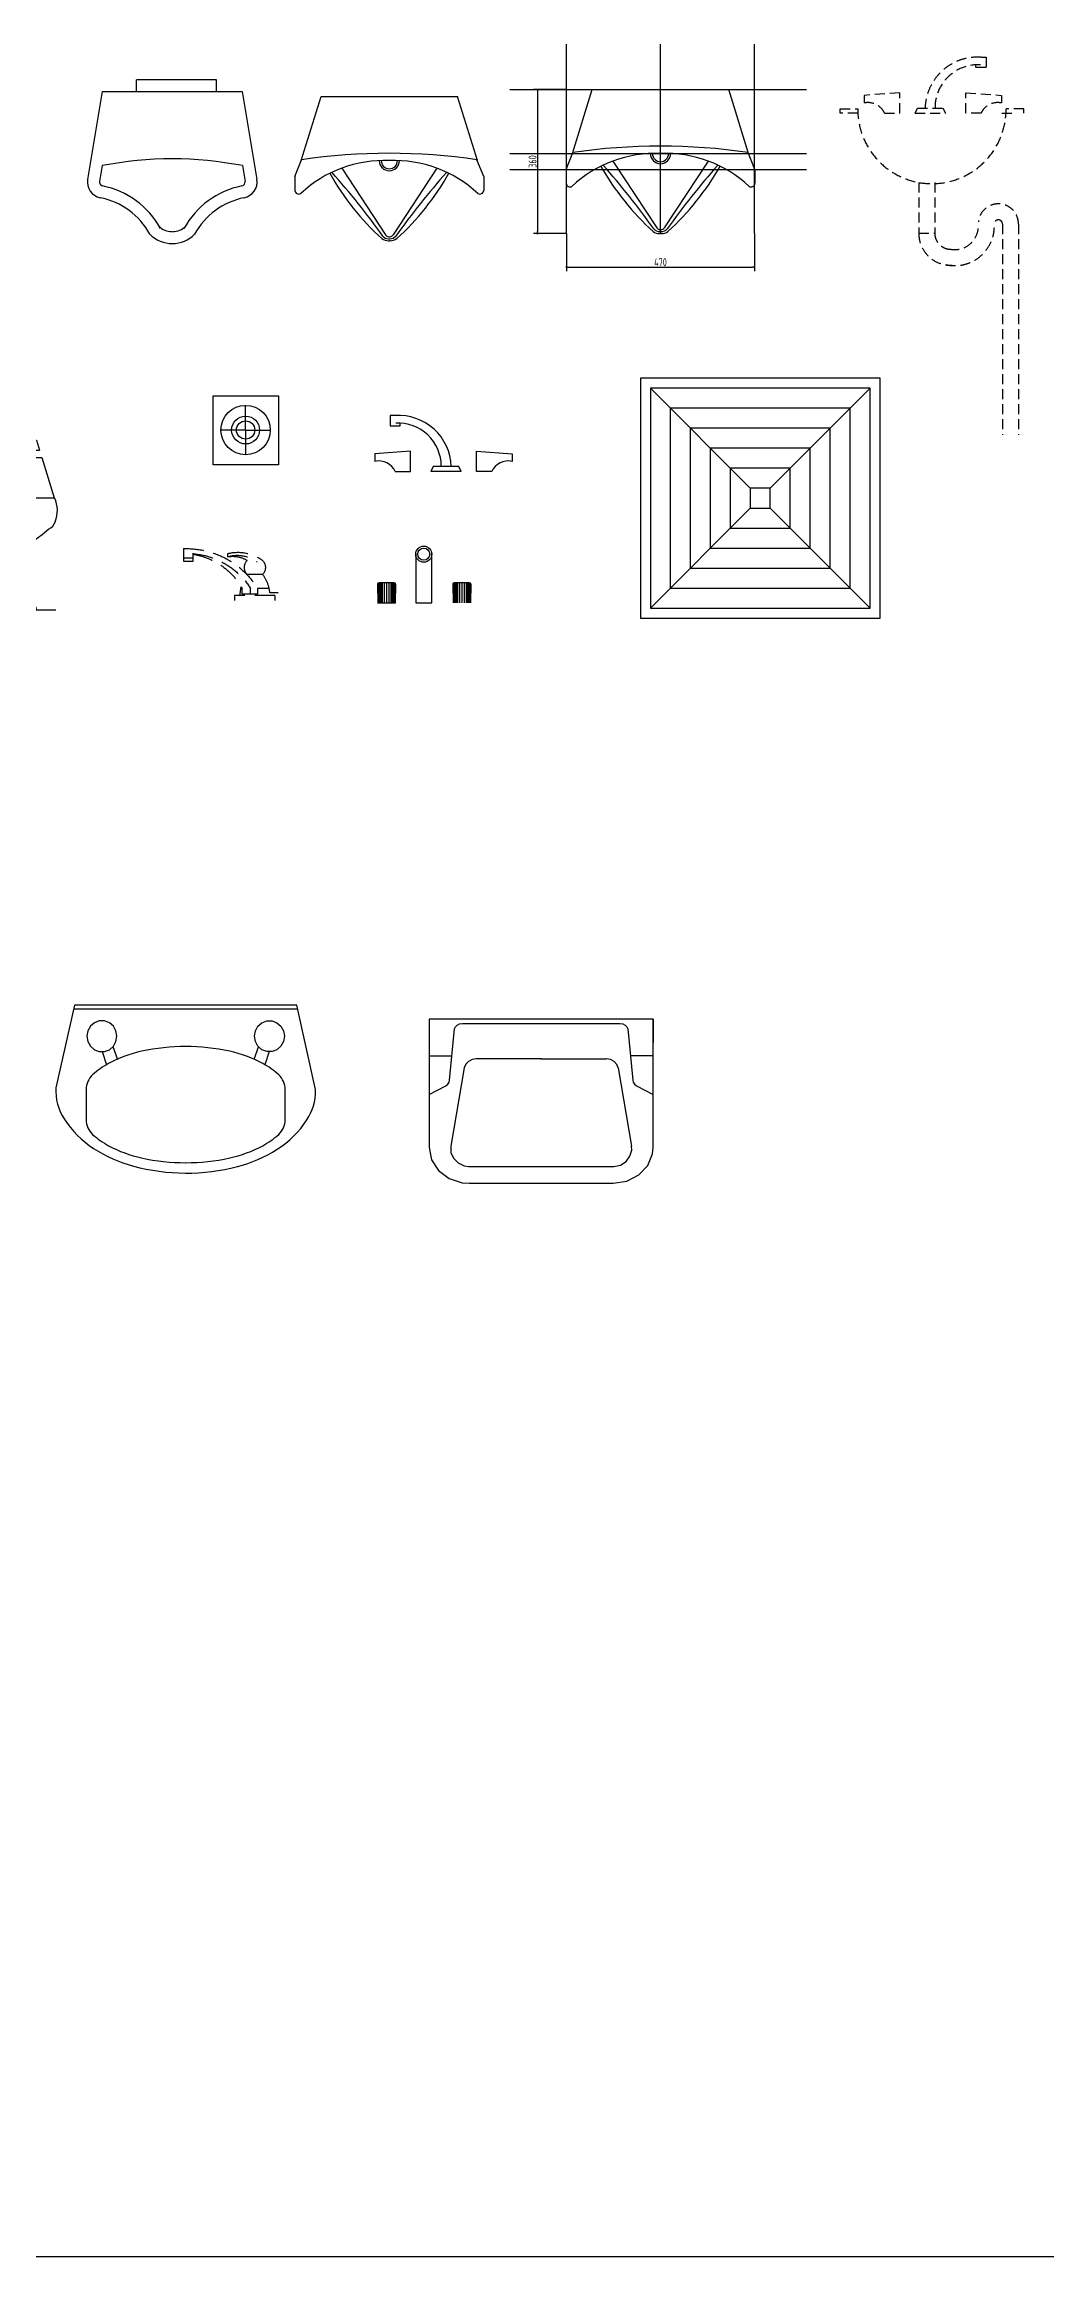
# Model space of a CAD drawing. Extents: x -42728 to 99010, y -18674 to 47645.
# Drawn here: x 49599 to 52103, y 32103 to 37633 of the extents above; entities that cross this region are included whole.
import ezdxf

# ---------------------------------------------------------------- set-up
doc = ezdxf.new("R2010")
doc.units = 0
doc.header["$LTSCALE"] = 100
doc.header["$MEASUREMENT"] = 0
for name, pattern in [('CENTER', [50.8, 31.75, -6.35, 6.35, -6.35]), ('DASHED', [0.75, 0.5, -0.25]), ('DASHED2', [0.375, 0.25, -0.125])]:
    doc.linetypes.add(name, pattern=pattern)
doc.layers.get('0').update_dxf_attribs({"linetype": 'CONTINUOUS'})
doc.layers.get('DEFPOINTS').update_dxf_attribs({"linetype": 'CONTINUOUS'})
for name, color, linetype in [('1', 1, 'CONTINUOUS'), ('2', 3, 'CONTINUOUS'), ('3', 4, 'CONTINUOUS'), ('5', 4, 'CONTINUOUS'), ('OBJ35', 3, 'CONTINUOUS'), ('PUB_TEXT', 7, 'CONTINUOUS'), ('STAIR', 3, 'CONTINUOUS'), ('WINDOW', 2, 'CONTINUOUS')]:
    doc.layers.add(name, color=color, linetype=linetype)
doc.styles.add('HZDF', font='archs.shx', dxfattribs={"width": 0.8, "bigfont": 'hzdf.shx'})
doc.dimstyles.new('DS5', dxfattribs={"dimscale": 5, "dimtxt": 4, "dimasz": 1, "dimexe": 2, "dimexo": 0, "dimgap": 0.5, "dimtad": 1, "dimdec": 0, "dimzin": 0, "dimdsep": 46, "dimtxsty": 'HZDF', "dimblk1": 'DOT', "dimblk2": 'DOT', "dimsah": 1, "dimcen": -1, "dimdle": 2, "dimclrd": 3, "dimclre": 3, "dimclrt": 2, "dimadec": 0, "dimazin": 0, "dimtfac": 0.25, "dimtdec": 0, "dimtix": 1, "dimtmove": 2, "dimatfit": 3, "dimldrblk": 'DOT', "dimfxl": 1, "dimtolj": 1, "dimtzin": 0, "dimarcsym": 0})

# ---------------------------------------------------------------- blocks, each defined once
blk = doc.blocks.new('A$C1F811FC1')
at = {"color": 2, "linetype": 'ByBlock'}
for p, q in [((50.8, 139.7), (38.1, 139.7)), ((38.1, 139.7), (38.1, 114.3)), ((38.1, 114.3), (63.5, 114.3)), ((63.5, 114.3), (63.5, 120.6)), ((88.9, 50.8), (0, 44.4)), ((0, 44.4), (0, 25.4)), ((88.9, 0), (88.9, 50.8)), ((146, 12.7), (139.7, 0)), ((209.5, 12.7), (146, 12.7)), ((215.9, 0), (209.5, 12.7)), ((254, 0), (254, 50.8)), ((254, 50.8), (342.9, 44.4)), ((342.9, 44.4), (342.9, 25.4)), ((50.8, 0), (88.9, 0)), ((215.9, 0), (139.7, 0)), ((292.1, 0), (254, 0))]:
    blk.add_line(p, q, dxfattribs=at)
for centre, radius, start, end in [((59.7, 8.9), 131.1, 1.6652, 93.8879), ((58.6, 13.6), 107.3, 359.4991, 93.4805), ((9.5, -19.2), 45.6, 24.8879, 101.982), ((333.4, -19.2), 45.6, 78.018, 155.1121)]:
    blk.add_arc(centre, radius, start, end, dxfattribs=at)
blk = doc.blocks.new('A$C17500C52')
at = {"layer": 'PUB_TEXT', "color": 3}
blk.add_blockref('A$C1F811FC1', (0, 0), dxfattribs=at)
blk = doc.blocks.new('HT011')
at = {"layer": '3'}
blk.add_lwpolyline([(-81.3, -86.9), (-81.3, 85.5), (82.6, 85.5), (82.6, -86.9)], close=True, dxfattribs=at)
for radius in [61.7, 22.9]:
    blk.add_circle((0, 0), radius, dxfattribs=at)
at = {"layer": '5'}
for q in [(0, 62.2), (-62.2, 0), (62.2, 0), (0, -62.2)]:
    blk.add_line((0, 0), q, dxfattribs=at)
blk.add_circle((0, 0), 34.9, dxfattribs=at)
blk = doc.blocks.new('3108')
at = {"layer": 'STAIR'}
for p, q in [((250, -250), (0, 0)), ((300, -250), (550, 0)), ((0, -550), (250, -300)), ((300, -300), (550, -550))]:
    blk.add_line(p, q, dxfattribs=at)
for points in [[(-25, 25), (-25, -575), (575, -575), (575, 25)], [(0, 0), (0, -550), (550, -550), (550, 0)], [(50, -50), (50, -500), (500, -500), (500, -50)], [(100, -100), (100, -450), (450, -450), (450, -100)], [(150, -150), (150, -400), (400, -400), (400, -150)], [(200, -200), (200, -350), (350, -350), (350, -200)], [(250, -250), (250, -300), (300, -300), (300, -250)]]:
    blk.add_lwpolyline(points, close=True, dxfattribs=at)
blk = doc.blocks.new('A$C07EA4E9A')
at = {"rotation": 90}
blk.add_blockref('3108', (25, 25), dxfattribs=at)
blk = doc.blocks.new('E15FCT03')
at = {"color": 0, "linetype": 'ByBlock'}
for p, q in [((67, 109.5), (66.8, 117.5)), ((153.5, 98.6), (153.5, 118.7)), ((177.7, 129.6), (177.7, 98.6)), ((-19.8, 65.1), (19.7, 65.1)), ((177.7, 106.7), (153.5, 106.7)), ((177.7, 98.6), (153.5, 98.6)), ((-50.8, 12.7), (-50.8, 0)), ((-50.8, 12.7), (50.8, 12.7)), ((-35.7, 30.2), (-7.1, 30.2)), ((-7.1, 30.2), (-7.1, 16.2)), ((-7.1, 16.2), (31.3, 16.2)), ((10.3, 16.2), (10.3, 30.2)), ((31.3, 16.2), (31.3, 30.2)), ((50.8, 12.7), (50.8, 0))]:
    blk.add_line(p, q, dxfattribs=at)
for centre, radius, start, end in [((42, 16.8), 103.7, 76.1738, 126.6166), ((170.6, -78.6), 208.3, 88.0479, 148.5279), ((43.5, 32.4), 80.6, 73.0523, 128.1776), ((169.6, -71), 188.7, 94.8788, 147.5689), ((180.2, -53), 170.5, 98.9824, 150.7957), ((46.5, 13.9), 83.8, 142.3197, 180.8104), ((-1.7, 82.5), 25.2, 136.0259, 223.9741), ((55.1, 41.7), 68.8, 80.0498, 122.1009), ((0.5, 82.5), 25.2, 316.0259, 43.9741), ((-47.7, 13.9), 83.8, 359.1896, 13.9856)]:
    blk.add_arc(centre, radius, start, end, dxfattribs=at)
blk = doc.blocks.new('台盆龙头')
at = {"color": 1, "linetype": 'DASHED'}
blk.add_line((-12.1, 20.2), (7.9, 20.2), dxfattribs=at)
at = {"color": 1, "linetype": 'DASHED', "xscale": -1}
blk.add_blockref('E15FCT03', (-50.8, 0), dxfattribs=at)
blk = doc.blocks.new('A$C5A26797B')
at = {"layer": '1', "linetype": 'ByBlock'}
blk.add_blockref('台盆龙头', (228.5, 0), dxfattribs=at)
blk = doc.blocks.new('F15FCT02')
at = {"color": 0, "linetype": 'ByBlock'}
for p, q in [((114.3, 114.3), (114.3, 120.7)), ((139.7, 114.3), (114.3, 114.3)), ((127, 139.7), (139.7, 139.7)), ((139.7, 139.7), (139.7, 114.3)), ((-76.2, 50.8), (-165.1, 44.5)), ((-165.1, 44.5), (-165.1, 25.4)), ((-114.3, 0), (-76.2, 0)), ((-76.2, 0), (-76.2, 50.8)), ((-38.1, 0), (-31.8, 12.7)), ((-38.1, 0), (38.1, 0)), ((-31.8, 12.7), (31.8, 12.7)), ((31.8, 12.7), (38.1, 0)), ((88.9, 0), (88.9, 50.8)), ((88.9, 50.8), (177.8, 44.5)), ((127, 0), (88.9, 0)), ((177.8, 44.5), (177.8, 25.4))]:
    blk.add_line(p, q, dxfattribs=at)
for centre, radius, start, end in [((118.1, 8.9), 131.1, 86.1121, 178.3348), ((119.2, 13.6), 107.3, 86.5195, 180.5009), ((-155.6, -19.2), 45.6, 24.8879, 101.982), ((168.3, -19.2), 45.6, 78.018, 155.1121)]:
    blk.add_arc(centre, radius, start, end, dxfattribs=at)
blk = doc.blocks.new('A$C19021C4D')
at = {"color": 3, "linetype": 'DASHED2'}
for p, q in [((0, 804.3), (0, 814.8)), ((0, 814.8), (43.8, 814.8)), ((43.8, 804.3), (0, 804.3)), ((404, 804.3), (437.8, 804.3)), ((459.2, 814.8), (414.8, 814.8)), ((459.2, 804.3), (459.2, 814.8)), ((196.4, 631), (196.4, 504.1)), ((236.4, 631), (236.4, 504.1)), ((196.4, 504.1), (236.4, 504.1)), ((405.7, 527.2), (405.7, 0)), ((445.7, 527.2), (445.7, 0)), ((276.4, 424.1), (279.8, 424.1))]:
    blk.add_line(p, q, dxfattribs=at)
for centre, radius, start, end in [((229.3, 813.6), 185.5, 179.6303, 0.3697), ((395.4, 527.3), 50.3, 359.0079, 173.7487), ((276.4, 504.1), 80, 180, 270), ((276.4, 504.1), 40, 180, 270), ((286.2, 522.4), 99.3, 256.8905, 3.4695), ((286.2, 522.4), 59.3, 256.8905, 3.4695), ((395.4, 527.3), 10.3, 359.0079, 173.7487)]:
    blk.add_arc(centre, radius, start, end, dxfattribs=at)
blk.add_blockref('F15FCT02', (225.1, 804.3), dxfattribs=at)
blk = doc.blocks.new('A$C40E8025D')
at = {"layer": '3'}
for p, q in [((0, 46), (1, 0)), ((0, 0), (45, 0)), ((1.2, 48.8), (2.1, 0)), ((2.4, 49.7), (3.4, 0)), ((41, 50), (4, 50)), ((5.3, 50), (5.3, 0)), ((8.4, 50), (8.4, 0)), ((12, 50), (12, 0)), ((16.8, 50), (16.8, 0)), ((22.5, 50), (22.5, 0)), ((22.5, 50), (22.5, 0)), ((28.2, 50), (28.2, 0)), ((33, 50), (33, 0)), ((36.6, 50), (36.6, 0)), ((39.7, 50), (39.7, 0)), ((42.6, 49.7), (41.6, 0)), ((43.8, 48.8), (42.9, 0)), ((45, 46), (43.8, 0)), ((188.4, 46), (189.4, 0)), ((189.5, 48.8), (190.5, 0)), ((190.8, 49.7), (191.8, 0)), ((229.4, 50), (192.4, 50)), ((193.6, 50), (193.6, 0)), ((196.8, 50), (196.8, 0)), ((200.3, 50), (200.3, 0)), ((205.2, 50), (205.2, 0)), ((210.9, 50), (210.9, 0)), ((210.9, 50), (210.9, 0)), ((216.5, 50), (216.5, 0)), ((221.4, 50), (221.4, 0)), ((224.9, 50), (224.9, 0)), ((228.1, 50), (228.1, 0)), ((230.9, 49.7), (229.9, 0)), ((232.2, 48.8), (231.2, 0)), ((233.4, 46), (232.2, 0))]:
    blk.add_line(p, q, dxfattribs=at)
blk.add_lwpolyline([(95.6, 123.4), (95.6, 0), (135.6, 0), (135.6, 123.2)], dxfattribs=at)
for radius in [20.1, 15.1]:
    blk.add_circle((115.6, 121.3), radius, dxfattribs=at)
for centre, start, end in [((4, 46), 90, 180), ((41, 46), 0, 90), ((192.4, 46), 90, 180), ((229.4, 46), 0, 90)]:
    blk.add_arc(centre, 4, start, end, dxfattribs=at)
blk = doc.blocks.new('FIE')
at = {"layer": '2'}
for p, q in [((-185.9, -28.6), (-222.5, -248.5)), ((-185.9, -28.6), (164.1, -28.6)), ((164.1, -28.6), (200.8, -248.5)), ((-186.4, -214.2), (-192.9, -253.4)), ((164.6, -214.2), (171.2, -253.4))]:
    blk.add_line(p, q, dxfattribs=at)
for centre, radius, start, end in [((-10.9, -1119.4), 922.1, 79.0267, 100.9733), ((-183.1, -255.1), 40, 170.5377, 258.6268), ((-183.1, -255.1), 10, 170.5377, 258.6268), ((-227.2, -474.4), 213.6, 28.9507, 78.6268), ((205.4, -474.4), 213.6, 101.3732, 151.0493), ((161.3, -255.1), 10, 281.3732, 9.4623), ((161.3, -255.1), 40, 281.3732, 9.4623), ((-227.2, -474.4), 183.6, 28.9507, 78.6268), ((205.4, -474.4), 183.6, 101.3732, 151.0493), ((-13.2, -335.9), 72.8, 222.9123, 271.8045), ((-13.2, -335.9), 42.8, 222.9123, 271.8045), ((-8.6, -335.9), 72.8, 268.1955, 317.0877), ((-8.6, -335.9), 42.8, 268.1955, 317.0877)]:
    blk.add_arc(centre, radius, start, end, dxfattribs=at)
at = {"layer": '3'}
for p, q in [((-100, -28.6), (-100, 0)), ((100, -28.6), (100, 0))]:
    blk.add_line(p, q, dxfattribs=at)
at = {"layer": 'OBJ35'}
blk.add_line((100, 0), (-100, 0), dxfattribs=at)
blk = doc.blocks.new('A$C79014F52')
at = {"color": 2}
for p, q in [((16, 200), (65.7, 360)), ((65.7, 360), (406.9, 360)), ((456.6, 200), (406.9, 360)), ((0, 160.3), (17, 202.4)), ((117.3, 181.3), (226.8, 14.5)), ((355.3, 181.3), (245.8, 14.5)), ((472.6, 160.3), (455.6, 202.4)), ((472.6, 160.3), (455.6, 202.4)), ((0, 160.3), (0, 125.6)), ((472.6, 160.3), (472.6, 125.6)), ((234.4, 0), (236.3, 0)), ((234.6, 5), (238, 5)), ((235.1, 10), (237.5, 10)), ((238.2, 0), (236.3, 0))]:
    blk.add_line(p, q, dxfattribs=at)
for centre, radius, start, end in [((223, -103.9), 304.2, 87.4928, 133.1594), ((236.3, -1281.8), 1500.3, 81.5946, 98.4054), ((652.1, 485.4), 647.5, 209.3049, 227.8805), ((-1304.7, -1072.6), 1870.7, 35.4156, 41.6671), ((236.3, 200), 25.3, 180, 0), ((236.3, 200), 20.3, 180, 0), ((249.6, -103.9), 304.2, 46.8406, 92.5072), ((1777.3, -1072.6), 1870.7, 138.3329, 144.5844), ((-179.5, 485.4), 647.5, 312.1195, 330.6951), ((9.8, 126.4), 9.82, 184.579, 301.3969), ((462.8, 126.4), 9.82, 238.6031, 355.421), ((234.4, 30), 30, 236.3222, 270), ((234.6, 25), 20, 222.7132, 270), ((235.1, 20), 10, 213.2673, 270), ((237.5, 20), 10, 270, 326.7327), ((238, 25), 20, 270, 317.2868), ((238.2, 30), 30, 270, 303.6778)]:
    blk.add_arc(centre, radius, start, end, dxfattribs=at)
blk = doc.blocks.new('_DOT')
at = {"color": 0, "linetype": 'ByBlock'}
blk.add_line((-0.5, 0), (-1, 0), dxfattribs=at)
at = {"color": 0, "linetype": 'ByBlock', "const_width": 0.5}
blk.add_lwpolyline([(-0.25, 0, 1), (0.25, 0, 1)], format="xyb", close=True, dxfattribs=at)
blk = doc.blocks.new('*D826')
at = {"color": 3, "linetype": 'ByBlock', "transparency": 16777216}
for p, q in [((33073.5, 7510), (32990.9, 7510)), ((33000.9, 7505), (33000.9, 7155)), ((33073.5, 7150), (32990.9, 7150))]:
    blk.add_line(p, q, dxfattribs=at)
at = {"layer": 'DEFPOINTS', "color": 0, "linetype": 'ByBlock', "transparency": 16777216}
for p in [(33073.5, 7510), (33000.9, 7150), (33073.5, 7150)]:
    blk.add_point(p, dxfattribs=at)
at = {"color": 3, "linetype": 'ByBlock', "transparency": 16777216, "xscale": 5, "yscale": 5, "zscale": 5}
for p, rotation in [((33000.9, 7510), 90), ((33000.9, 7150), 270)]:
    blk.add_blockref('_DOT', p, dxfattribs=dict(at, rotation=rotation))
at = {"color": 2, "linetype": 'ByBlock', "transparency": 16777216, "insert": (32988.4, 7330), "char_height": 20, "attachment_point": 5, "rotation": 90, "style": 'HZDF'}
blk.add_mtext('\\A1;360', dxfattribs=at)
blk = doc.blocks.new('*D827')
at = {"color": 3, "linetype": 'ByBlock', "transparency": 16777216}
for p, q in [((33073.5, 7150), (33073.5, 7055.9)), ((33543.5, 7150), (33543.5, 7055.9)), ((33078.5, 7065.9), (33538.5, 7065.9))]:
    blk.add_line(p, q, dxfattribs=at)
at = {"layer": 'DEFPOINTS', "color": 0, "linetype": 'ByBlock', "transparency": 16777216}
for p in [(33073.5, 7150), (33543.5, 7150), (33543.5, 7065.9)]:
    blk.add_point(p, dxfattribs=at)
at = {"color": 3, "linetype": 'ByBlock', "transparency": 16777216, "xscale": 5, "yscale": 5, "zscale": 5, "rotation": 180}
blk.add_blockref('_DOT', (33073.5, 7065.9), dxfattribs=at)
at = {"color": 3, "linetype": 'ByBlock', "transparency": 16777216, "xscale": 5, "yscale": 5, "zscale": 5}
blk.add_blockref('_DOT', (33543.5, 7065.9), dxfattribs=at)
at = {"color": 2, "linetype": 'ByBlock', "transparency": 16777216, "insert": (33308.5, 7078.4), "char_height": 20, "attachment_point": 5, "style": 'HZDF'}
blk.add_mtext('\\A1;470', dxfattribs=at)
blk = doc.blocks.new('A$C33FB0EA0')
for p, q in [((42.6, 270.2), (42.6, 565.2)), ((42.6, 565.2), (220.6, 565.2)), ((42.6, 535.2), (270.7, 535.2)), ((87.4, 508.7), (125, 508.7)), ((87.6, 481.6), (87.6, 508.7)), ((93.1, 513.7), (93.1, 508.7)), ((93.6, 513.7), (130, 513.7)), ((125, 508.7), (125, 481.6)), ((130, 513.7), (130, 476.6)), ((125, 481.6), (87.4, 481.6)), ((93.1, 481.6), (93.1, 476.6)), ((130, 476.6), (94.2, 476.6)), ((317.4, 424.2), (727.5, 424.2)), ((352, 399.2), (735.2, 399.2)), ((727.5, 424.2), (735.2, 399.2)), ((420.6, 381.2), (420.6, 381.6)), ((420.6, 381.2), (740.8, 381.2)), ((740.8, 381.2), (771.9, 280.2)), ((42.6, 280.2), (771.9, 280.2)), ((55, 245.6), (67.3, 191.7)), ((72.6, 240.2), (420.6, 240.2)), ((260.5, 227.5), (312.6, 227.5)), ((260.5, 227.5), (339.7, 159.1)), ((312.6, 227.5), (325.1, 215)), ((156, 195.1), (270.9, 100.5)), ((339.7, 194.2), (404.2, 131.5)), ((339.7, 159.1), (339.7, 193.8)), ((141.2, 135), (206.3, 75.5)), ((420.6, 30.2), (420.6, 114.5)), ((692, 117.1), (727.5, 0.5)), ((102, 29.7), (102, 94.2)), ((206.3, 75.5), (318.8, 75.5)), ((325.1, 92.1), (300.1, 96.3)), ((318.8, 75.5), (325.1, 92.1)), ((345.9, 98.4), (338.3, 70.9)), ((0, 0.2), (775.6, 0.2)), ((87.6, 30.2), (420.6, 30.2))]:
    blk.add_line(p, q)
for centre, radius, start, end in [((220.7, 508.2), 56.9, 28.2747, 90), ((422.9, 533.7), 152, 180, 269.2683), ((339.1, 438.1), 26.1, 131.2624, 201.6442), ((514.1, 1010.2), 584.9, 250.8149, 286.8546), ((649.3, 5501.9), 5061.9, 266.608, 270.2006), ((686.7, 409.2), 41.2, 21.3656, 91.2613), ((705.8, 248.3), 74, 337.8701, 25.4064), ((72.6, 270.2), 30, 180, 270), ((272, 227.7), 208, 176.0234, 176.2366), ((395, 73.6), 168.5, 67.8537, 81.1283), ((743.9, 230.9), 32.3, 295.7495, 342.8902), ((272, 227.7), 208, 189.1942, 202.8298), ((158.5, 166.6), 36, 136.1675, 241.2554), ((154.1, 160.7), 37.6, 98.9172, 125.0011), ((146, 179.6), 18.5, 57.0828, 82.8037), ((372, 231.6), 49.7, 199.5028, 229.5195), ((497.7, 504.7), 399.3, 260.4534, 310.8277), ((150.8, 137.1), 71.2, 172.0736, 206.996), ((349.9, 159), 60.9, 266.2372, 333.4115), ((437.5, 146.8), 36.4, 204.466, 260.4534), ((727.2, 134), 39.2, 141.6659, 207.3538), ((13, -5.1), 134, 16.2867, 56.9155), ((289.6, 125.2), 30.7, 227.4384, 289.9643), ((303.2, 34.2), 50.8, 356.4776, 46.2587), ((87.6, 13), 17.1, 90.7433, 229.6216)]:
    blk.add_arc(centre, radius, start, end)
blk = doc.blocks.new('A$C17787BFF')
for p, q in [((46.7, 420), (0, 213.5)), ((604.2, 409.6), (45.5, 409.6)), ((603.1, 420), (46.7, 420)), ((649.8, 208.9), (603.1, 420)), ((80.2, 355.6), (77.9, 342.3)), ((77.9, 342.3), (80.2, 329)), ((86.7, 367.3), (80.2, 355.6)), ((96.6, 375.9), (86.7, 367.3)), ((108.8, 380.6), (96.6, 375.9)), ((121.8, 380.6), (108.8, 380.6)), ((134, 375.9), (121.8, 380.6)), ((144, 367.3), (134, 375.9)), ((150.5, 355.6), (144, 367.3)), ((152.7, 342.3), (150.5, 355.6)), ((150.5, 329), (152.7, 342.3)), ((497, 342.3), (499.2, 355.6)), ((499.2, 329), (497, 342.3)), ((499.2, 355.6), (505.7, 367.3)), ((505.7, 367.3), (515.7, 375.9)), ((515.7, 375.9), (527.9, 380.6)), ((527.9, 380.6), (540.9, 380.6)), ((540.9, 380.6), (553.1, 375.9)), ((553.1, 375.9), (563, 367.3)), ((563, 367.3), (569.5, 355.6)), ((569.5, 355.6), (571.8, 342.3)), ((571.8, 342.3), (569.5, 329)), ((80.2, 329), (86.7, 317.3)), ((86.7, 317.3), (96.6, 308.6)), ((96.6, 308.6), (108.8, 304)), ((108.8, 304), (121.8, 304)), ((115.9, 303.7), (127.2, 271)), ((121.8, 304), (134, 308.6)), ((134, 308.6), (144, 317.3)), ((142.6, 316.2), (154.5, 283.8)), ((144, 317.3), (150.5, 329)), ((507.1, 316.2), (495.3, 283.8)), ((505.7, 317.3), (499.2, 329)), ((515.7, 308.6), (505.7, 317.3)), ((527.9, 304), (515.7, 308.6)), ((533.8, 303.7), (522.5, 271)), ((540.9, 304), (527.9, 304)), ((553.1, 308.6), (540.9, 304)), ((563, 317.3), (553.1, 308.6)), ((569.5, 329), (563, 317.3)), ((75.9, 208.9), (75.9, 133.8)), ((573.8, 133.8), (573.8, 208.9))]:
    blk.add_line(p, q)
for centre, radius, start, end in [((288.1, -20.9), 333.7, 102.6999, 117.8694), ((327, -213), 529.6, 90.2298, 102.2344), ((322.7, -213), 529.6, 77.7656, 89.7702), ((361.6, -20.9), 333.7, 62.1306, 77.3001), ((125.9, 208.9), 50, 132.3649, 180), ((226.2, 98.9), 198.8, 118.2302, 132.3649), ((423.6, 98.9), 198.8, 47.6351, 61.7698), ((523.8, 208.9), 50, 360, 47.6351), ((130.9, 207.1), 131.1, 177.1693, 213.1413), ((518.8, 205.4), 131, 326.4084, 0.3713), ((518.4, 206.8), 131.5, 359.7541, 0.9471), ((227.8, 267.8), 245.4, 212.6461, 237.0936), ((125.9, 133.8), 50, 180, 227.6353), ((422.5, 266.9), 245.3, 302.4413, 326.8887), ((523.8, 133.8), 50, 312.3647, 0), ((226.1, 243.7), 198.8, 227.6353, 241.7723), ((289.9, 367.1), 362.5, 237.383, 254.6821), ((288.1, 363.5), 333.7, 242.1306, 257.3001), ((361.6, 363.5), 333.7, 282.6999, 297.8694), ((361.3, 366.7), 362.4, 284.841, 302.14), ((423.6, 243.7), 198.8, 298.2277, 312.3647), ((328.8, 527), 527, 255.1956, 269.4863), ((327, 555.6), 529.6, 257.7656, 269.7702), ((323.8, 527), 527, 270.0316, 284.3223), ((322.7, 555.6), 529.6, 270.2298, 282.2344)]:
    blk.add_arc(centre, radius, start, end)
blk = doc.blocks.new('A$C59897300')
for p, q in [((560, 410), (0, 410)), ((0, 410), (0, 352.1)), ((0, 410), (0, 89.1)), ((63.5, 386.1), (65.6, 390.8)), ((65.6, 390.8), (70.1, 395.5)), ((70.1, 395.5), (76.1, 398.6)), ((76.1, 398.6), (83, 399.7)), ((83, 399.7), (477, 399.7)), ((477, 399.7), (483.9, 398.6)), ((483.9, 398.6), (489.9, 395.5)), ((489.9, 395.5), (494.4, 390.8)), ((494.4, 390.8), (496.5, 386.1)), ((560, 410), (560, 352.1)), ((560, 89.1), (560, 410)), ((51, 257.3), (63.5, 386.1)), ((496.5, 386.1), (509, 257.3)), ((0, 318.5), (44.4, 318.5)), ((44.4, 318.5), (57.3, 318.5)), ((87.7, 288.2), (53.9, 92.6)), ((87.8, 288.8), (87.7, 288.2)), ((91.4, 297.5), (87.8, 288.8)), ((98.1, 304.6), (91.4, 297.5)), ((107.1, 309.3), (98.1, 304.6)), ((117.4, 310.9), (107.1, 309.3)), ((280.7, 310.9), (117.4, 310.9)), ((280.7, 310.9), (166.1, 310.9)), ((279.3, 310.9), (393.9, 310.9)), ((279.3, 310.9), (442.6, 310.9)), ((443.3, 310.9), (442.6, 310.9)), ((453.5, 309.1), (443.3, 310.9)), ((462.4, 304.2), (453.5, 309.1)), ((468.9, 297), (462.4, 304.2)), ((472.3, 288.2), (468.9, 297)), ((472.3, 288.2), (506.1, 92.6)), ((560, 318.5), (503, 318.5)), ((560, 318.5), (515.6, 318.5)), ((0, 222.1), (41.2, 243.4)), ((41.2, 243.4), (46.5, 247.4)), ((46.5, 247.4), (49.9, 252.8)), ((49.9, 252.8), (51, 257.3)), ((509, 257.3), (510.1, 252.8)), ((510.1, 252.8), (513.5, 247.4)), ((513.5, 247.4), (518.8, 243.4)), ((518.8, 243.4), (560, 222.1)), ((0, 89.1), (6, 58.6)), ((6, 58.6), (23.4, 31.8)), ((53.9, 92.6), (54.3, 77.1)), ((54.3, 77.1), (60.6, 62.7)), ((60.6, 62.7), (72, 51.1)), ((492.3, 54.6), (502.1, 67.3)), ((502.1, 67.3), (506.5, 82.3)), ((506.5, 82.3), (506.1, 92.6)), ((546.6, 44.6), (558.5, 73.7)), ((558.5, 73.7), (560, 89.1)), ((560, 89.1), (560, 89.1)), ((23.4, 31.8), (50, 11.9)), ((50, 11.9), (82.6, 1.4)), ((72, 51.1), (87.2, 43.6)), ((82.6, 1.4), (100, 0)), ((87.2, 43.6), (98.6, 41.5)), ((98.6, 41.5), (461.4, 41.5)), ((100, 0), (460, 0)), ((460, 0), (494.2, 5.4)), ((461.4, 41.5), (478.1, 45.6)), ((478.1, 45.6), (492.3, 54.6)), ((494.2, 5.4), (524.3, 20.9)), ((524.3, 20.9), (546.6, 44.6))]:
    blk.add_line(p, q)

msp = doc.modelspace()

# ---------------------------------------------------------------- linework, layer by layer
at = {"color": 1, "linetype": 'CENTER'}
for p, q in [((50904.90496, 37160.18469), (50904.90496, 37633.39068)), ((51139.90496, 37160.18469), (51139.90496, 37633.39068)), ((51374.90496, 37160.18469), (51374.90496, 37633.39068)), ((50763.16375, 37520.18469), (51505.04225, 37520.18469)), ((50763.16375, 37360.18469), (51505.04225, 37360.18469)), ((50763.16375, 37320.18469), (51505.04225, 37320.18469))]:
    msp.add_line(p, q, dxfattribs=at)
at = {"color": 2}
for p, q in [((50919.63064, 37360.18469), (50969.28171, 37520.18469)), ((50969.28171, 37520.18469), (51310.52822, 37520.18469)), ((51360.17929, 37360.18469), (51310.52822, 37520.18469)), ((50903.61298, 37320.44772), (50920.59969, 37362.58872)), ((51020.92943, 37341.53343), (51130.38256, 37174.69924)), ((51258.8805, 37341.53343), (51149.42737, 37174.69924)), ((51376.19695, 37320.44772), (51359.21024, 37362.58872)), ((51376.19695, 37320.44772), (51359.21024, 37362.58872)), ((50903.61298, 37320.44772), (50903.61298, 37285.77192)), ((51376.19695, 37320.44772), (51376.19695, 37285.77192)), ((51138.74377, 37170.18469), (51141.06616, 37170.18469)), ((51138.03319, 37160.18469), (51139.90496, 37160.18469)), ((51138.16311, 37165.18469), (51141.64682, 37165.18469)), ((51141.77674, 37160.18469), (51139.90496, 37160.18469))]:
    msp.add_line(p, q, dxfattribs=at)
msp.add_line((56448.48597, 32102.82767), (36455.69455, 32102.82767))
for centre, radius, start, end in [((51126.59793, 37056.27424), 304.20164, 87.49284641, 133.15941321), ((51139.90496, 35878.41977), 1500.28407, 81.59462485, 98.40537515), ((51139.90496, 37360.18469), 25.31023, 180, 0), ((51139.90496, 37360.18469), 20.31023, 180, 0), ((51153.212, 37056.27424), 304.20164, 46.84058679, 92.50715359), ((50913.39981, 37286.55574), 9.81817, 184.57899265, 301.39685197), ((51555.69568, 37645.53773), 647.54951, 209.30491049, 227.88047341), ((49598.91123, 36087.54745), 1870.69035, 35.41559353, 41.66705873), ((52680.8987, 36087.54745), 1870.69035, 138.33294127, 144.58440647), ((50724.11425, 37645.53773), 647.54951, 312.11952659, 330.69508951), ((51366.41012, 37286.55574), 9.81817, 238.60314803, 355.42100735), ((51138.16311, 37185.18469), 20, 222.71320691, 270), ((51138.74377, 37180.18469), 10, 213.26725084, 270), ((51141.06616, 37180.18469), 10, 270, 326.73274916), ((51141.64682, 37185.18469), 20, 270, 317.28679309), ((51138.03319, 37190.18469), 30, 236.32219438, 270), ((51141.77674, 37190.18469), 30, 270, 303.67780562)]:
    msp.add_arc(centre, radius, start, end, dxfattribs=at)

# ---------------------------------------------------------------- block references
for name, p in [('FIE', (49929.63176, 37544.11753)), ('A$C33FB0EA0', (48851.66462, 36219.1831)), ('A$C17787BFF', (49627.47468, 34811.46916)), ('A$C59897300', (50561.45157, 34786.24397))]:
    msp.add_blockref(name, p)
at = {"layer": '1'}
msp.add_blockref('HT011', (50102.24808, 36669.08154), dxfattribs=at)
at = {"layer": '2'}
msp.add_blockref('A$C17500C52', (50425.62603, 36565.40355), dxfattribs=at)
at = {"layer": '3'}
msp.add_blockref('A$C19021C4D', (51589.46776, 36656.83922), dxfattribs=at)
at = {"layer": 'PUB_TEXT', "color": 3}
for name, p in [('A$C5A26797B', (49947.20206, 36242.94437)), ('A$C40E8025D', (50432.11975, 36237.35581))]:
    msp.add_blockref(name, p, dxfattribs=at)
at = {"layer": 'WINDOW'}
msp.add_blockref('A$C79014F52', (50225.33125, 37142.38794), dxfattribs=at)
at = {"layer": 'WINDOW', "color": 3}
msp.add_blockref('A$C07EA4E9A', (51089.46704, 36198.45402), dxfattribs=at)

# ---------------------------------------------------------------- dimensions: what is measured, and where the dimension line sits
at = {"color": 2}
dim = msp.add_linear_dim(base=(50832.36179, 37160.18469), p1=(50904.90496, 37520.18469), p2=(50904.90496, 37160.18469), angle=90, dimstyle='DS5', dxfattribs=at)
dim.commit()
dim.dimension.update_dxf_attribs({"geometry": '*D826', "text_midpoint": (50819.86179, 37340.18469), "insert": (17831.44267, 30010.22753)})
dim = msp.add_linear_dim(base=(51374.90496, 37076.08804), p1=(50904.90496, 37160.18469), p2=(51374.90496, 37160.18469), dimstyle='DS5', dxfattribs=at)
dim.commit()
dim.dimension.update_dxf_attribs({"geometry": '*D827', "text_midpoint": (51139.90496, 37088.58804), "insert": (17831.44267, 30010.22753)})

doc.saveas('drawing.dxf')
